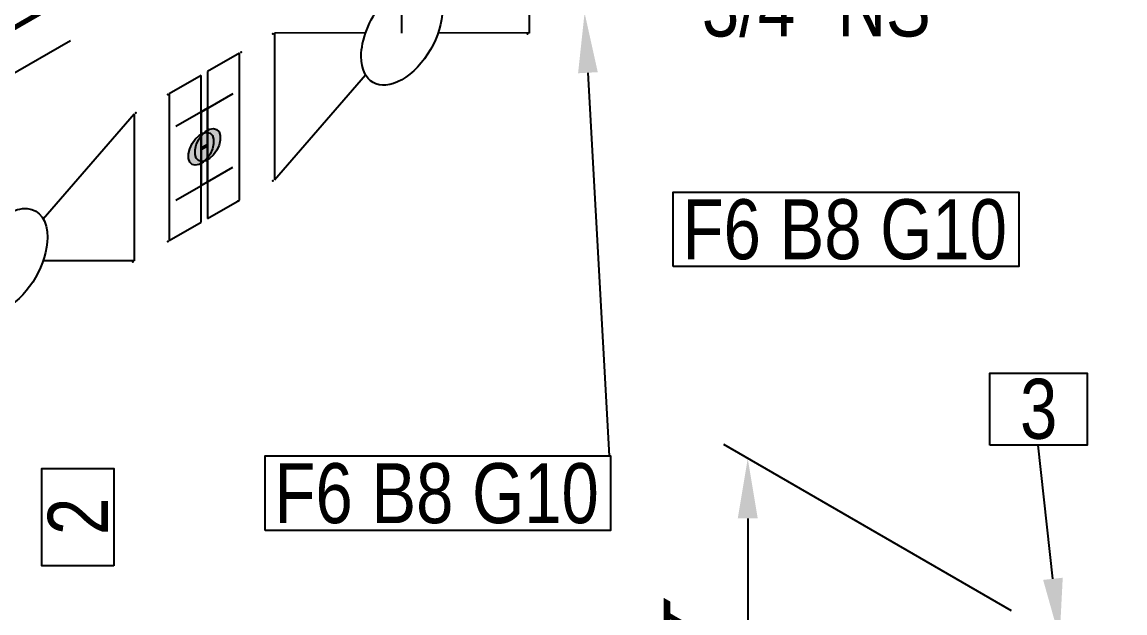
# Model space of a CAD drawing. Header units: millimetres. Extents: x 0 to 594, y 0 to 420.
# Drawn here: x 116.68 to 162.62, y 196.01 to 220.64 of the extents above; entities that cross this region are included whole.
import ezdxf
from ezdxf import colors
from ezdxf.entities.mleader import LeaderData, LeaderLine
from ezdxf.enums import TextEntityAlignment as Align
from ezdxf.math import Vec2, Vec3

# ---------------------------------------------------------------- set-up
doc = ezdxf.new("R2010")
doc.units = ezdxf.units.MM
doc.header["$LTSCALE"] = 0.25
for name, color, linetype in [('밸브', 4, 'Continuous'), ('용접', 1, 'Continuous'), ('주석', 7, 'Continuous'), ('치수', 1, 'Continuous')]:
    doc.layers.add(name, color=color, linetype=linetype)
doc.layers.add('파이프', color=3, linetype='Continuous', lineweight=70)
doc.layers.add('파이프 작은 보어', color=30, linetype='Continuous', lineweight=50)
doc.styles.add('AdskIsoAnnotation', font='arial.ttf', dxfattribs={"width": 0.8, "height": 1})
doc.styles.add('AdskIsoMetric', font='arial.ttf', dxfattribs={"width": 0.8, "height": 2.5})
doc.styles.add('AdskIsoMetric30', font='arial.ttf', dxfattribs={"width": 0.8, "oblique": 30, "height": 2.5})
doc.styles.get("Standard").update_dxf_attribs({"font": 'arial.ttf'})
doc.dimstyles.new('AdskIsoMetric', dxfattribs={"dimtxt": 2.5, "dimasz": 2.5, "dimexe": 1, "dimexo": 2, "dimgap": 0.8, "dimtad": 1, "dimdec": 0, "dimrnd": 1, "dimzin": 0, "dimdsep": 46, "dimtxsty": 'AdskIsoMetric', "dimcen": 0, "dimclrt": 7, "dimadec": 0, "dimazin": 0, "dimtfac": 1, "dimtdec": 0, "dimtmove": 1, "dimatfit": 3, "dimfxl": 0, "dimfrac": 2, "dimtolj": 1, "dimtzin": 0, "dimarcsym": 0})

# ---------------------------------------------------------------- blocks, each defined once
blk = doc.blocks.new('볼 밸브-2-IsoLeft')
at = {"color": 0, "linetype": 'ByBlock', "lineweight": -2, "extrusion": (0, -0.816497, -0.57735)}
for p, q in [((-0.1768, 0.3062), (-0.5303, 0.1021)), ((-0.0501, 0.0872), (-0.1768, 0.3062)), ((-0.5303, 0.1021), (-0.151, 0.029)), ((0.151, -0.029), (0.5303, -0.1021)), ((0.1768, -0.3062), (0.0504, -0.0872)), ((0.1125, -0.065), (0.1125, -0.065)), ((0.5303, -0.1021), (0.1768, -0.3062))]:
    blk.add_line(p, q, dxfattribs=at)
at = {"linetype": 'ByBlock', "extrusion": (0, 0, -1)}
for start_param, end_param in [(0.785398, 3.926991), (3.926991, 7.068583)]:
    blk.add_ellipse((0, 0), major_axis=(-0.1592, 0), ratio=0.57735, start_param=start_param, end_param=end_param, dxfattribs=at)
blk = doc.blocks.new('Operator_Lever-2-IsoLeft')
at = {"color": 0, "linetype": 'ByBlock', "lineweight": -2, "extrusion": (0, -0.816497, -0.57735)}
for p, q in [((0, 0), (0.4419, 0.2552)), ((0.4419, 0.2552), (0.6187, 0.1531))]:
    blk.add_line(p, q, dxfattribs=at)
blk = doc.blocks.new('개스킷-2-IsoLeft')
at = {"color": 0, "linetype": 'ByBlock', "lineweight": -2, "extrusion": (0, 0, -1)}
for p in [(0.1326, 0.1276), (0.221, 0.0765), (-0.2297, -0.0715), (-0.1326, -0.1276)]:
    blk.add_point(p, dxfattribs=at)
blk = doc.blocks.new('플랜지-2-IsoLeft')
at = {"color": 0, "linetype": 'ByBlock', "lineweight": -2}
blk.add_wipeout([(0.221, 0.0765), (0.1326, 0.1276), (-0.221, -0.0765), (-0.1326, -0.1276)], dxfattribs=at)
at = {"color": 0, "linetype": 'ByBlock', "lineweight": -2, "extrusion": (0, -0.816497, -0.57735)}
for p, q in [((0.1326, 0.1276), (-0.221, -0.0765)), ((0.221, 0.0765), (0.1326, 0.1276)), ((-0.1326, -0.1276), (0.221, 0.0765)), ((-0.221, -0.0765), (-0.1326, -0.1276))]:
    blk.add_line(p, q, dxfattribs=at)
at = {"color": 0, "linetype": 'ByBlock', "lineweight": -2}
blk.add_wipeout([(0.221, 0.0765), (0.1326, 0.1276), (-0.221, -0.0765), (-0.1326, -0.1276)], dxfattribs=at)
at = {"color": 0, "linetype": 'ByBlock', "lineweight": -2, "extrusion": (0, -0.816497, -0.57735)}
for p, q in [((0.1326, 0.1276), (-0.221, -0.0765)), ((0.221, 0.0765), (0.1326, 0.1276)), ((-0.1326, -0.1276), (0.221, 0.0765)), ((-0.221, -0.0765), (-0.1326, -0.1276))]:
    blk.add_line(p, q, dxfattribs=at)
blk = doc.blocks.new('*D47')
at = {"layer": 'Defpoints', "color": 0}
for p in [(140.859, 225.007), (101.569, 217.322), (101.569, 202.322)]:
    blk.add_point(p, dxfattribs=at)
at = {"layer": '치수', "color": 0, "lineweight": -2}
for p, q in [((140.859, 227.317), (140.859, 241.162)), ((138.694, 238.757), (103.734, 218.572)), ((101.569, 204.632), (101.569, 218.477))]:
    blk.add_line(p, q, dxfattribs=at)
at = {"layer": '치수', "color": 0}
for points in [[(138.485, 239.118), (138.902, 238.396), (140.859, 240.007)], [(103.526, 218.933), (103.942, 218.212), (101.569, 217.322)]]:
    blk.add_solid(points, dxfattribs=at)
at = {"layer": '치수', "color": 7, "insert": (121.214, 231.282), "char_height": 2.5, "attachment_point": 5, "rotation": 30.001, "style": 'AdskIsoMetric30'}
blk.add_mtext('\\A1;1544', dxfattribs=at)
blk = doc.blocks.new('*D48')
at = {"layer": 'Defpoints', "color": 0}
for p in [(128.969, 242.688), (128.969, 231.77), (101.569, 211.868)]:
    blk.add_point(p, dxfattribs=at)
at = {"layer": '치수', "color": 0, "lineweight": -2}
for p, q in [((128.969, 234.08), (128.969, 243.843)), ((103.734, 228.118), (126.804, 241.438)), ((101.569, 214.178), (101.569, 228.023))]:
    blk.add_line(p, q, dxfattribs=at)
at = {"layer": '치수', "color": 0}
for points in [[(126.596, 241.799), (127.013, 241.077), (128.969, 242.688)], [(103.526, 228.479), (103.942, 227.757), (101.569, 226.868)]]:
    blk.add_solid(points, dxfattribs=at)
at = {"layer": '치수', "color": 7, "insert": (114.829, 237.141), "char_height": 2.5, "attachment_point": 5, "rotation": 30, "style": 'AdskIsoMetric30'}
blk.add_mtext('\\A1;326', dxfattribs=at)
blk = doc.blocks.new('*D54')
at = {"layer": 'Defpoints', "color": 0}
for p in [(236.793, 314.94), (236.793, 289.94), (101.569, 211.868)]:
    blk.add_point(p, dxfattribs=at)
at = {"layer": '치수', "color": 0, "lineweight": -2}
for p, q in [((236.793, 292.25), (236.793, 316.095)), ((103.734, 238.118), (234.628, 313.69)), ((101.569, 214.178), (101.569, 238.023))]:
    blk.add_line(p, q, dxfattribs=at)
at = {"layer": '치수', "color": 0}
for points in [[(234.42, 314.051), (234.837, 313.329), (236.793, 314.94)], [(103.526, 238.479), (103.942, 237.757), (101.569, 236.868)]]:
    blk.add_solid(points, dxfattribs=at)
at = {"layer": '치수', "color": 7, "insert": (169.181, 278.521), "char_height": 2.5, "attachment_point": 5, "rotation": 30, "style": 'AdskIsoMetric30'}
blk.add_mtext('\\A1;1646', dxfattribs=at)
blk = doc.blocks.new('*D61')
at = {"layer": 'Defpoints', "color": 0}
for p in [(159.9, 194.946), (146.909, 182.424), (159.9, 174.924)]:
    blk.add_point(p, dxfattribs=at)
at = {"layer": '치수', "color": 0, "lineweight": -2}
for p, q in [((157.9, 196.101), (145.909, 203.023)), ((146.909, 199.946), (146.909, 184.924)), ((157.9, 176.078), (145.909, 183.001))]:
    blk.add_line(p, q, dxfattribs=at)
at = {"layer": '치수', "color": 0}
for points in [[(146.493, 199.946), (147.326, 199.946), (146.909, 202.446)], [(146.493, 184.924), (147.326, 184.924), (146.909, 182.424)]]:
    blk.add_solid(points, dxfattribs=at)
at = {"layer": '치수', "color": 7, "insert": (144.643, 193.743), "char_height": 2.5, "attachment_point": 5, "rotation": 270, "style": 'AdskIsoMetric30'}
blk.add_mtext('\\A1;1621', dxfattribs=at)
blk = doc.blocks.new('SocketWeld-2-IsoLeft')
blk.add_hatch(color=256).paths.add_polyline_path([(0.0405, 0.017), (0.0406, 0.0168), (0.0407, 0.0166), (0.0409, 0.0165), (0.041, 0.0163), (0.0412, 0.0161), (0.0413, 0.016), (0.0415, 0.0158), (0.0416, 0.0157), (0.0418, 0.0155), (0.0419, 0.0153), (0.042, 0.0152), (0.0422, 0.015), (0.0423, 0.0148), (0.0425, 0.0147), (0.0426, 0.0145), (0.0428, 0.0143), (0.0429, 0.0142), (0.0431, 0.014), (0.0432, 0.0138), (0.0433, 0.0137), (0.0435, 0.0135), (0.0436, 0.0134), (0.0438, 0.0132), (0.0439, 0.013), (0.0441, 0.0129), (0.0442, 0.0127), (0.0444, 0.0125), (0.0445, 0.0124), (0.0447, 0.0122), (0.0448, 0.012), (0.0449, 0.0119), (0.0451, 0.0117), (0.0452, 0.0115), (0.0454, 0.0114), (0.0455, 0.0112), (0.0457, 0.0111), (0.0458, 0.0109), (0.046, 0.0107), (0.0461, 0.0106), (0.0462, 0.0104), (0.0464, 0.0102), (0.0465, 0.0101), (0.0467, 0.0099), (0.0468, 0.0097), (0.047, 0.0096), (0.0471, 0.0094), (0.0473, 0.0092), (0.0474, 0.0091), (0.0476, 0.0089), (0.0476, 0.0089), (0.0476, 0.0087), (0.0477, 0.0086), (0.0477, 0.0084), (0.0478, 0.0082), (0.0478, 0.008), (0.0479, 0.0078), (0.0479, 0.0076), (0.048, 0.0075), (0.048, 0.0073), (0.0481, 0.0071), (0.0481, 0.0069), (0.0482, 0.0067), (0.0482, 0.0066), (0.0483, 0.0064), (0.0483, 0.0062), (0.0484, 0.006), (0.0484, 0.0058), (0.0485, 0.0056), (0.0485, 0.0055), (0.0486, 0.0053), (0.0486, 0.0051), (0.0487, 0.0049), (0.0487, 0.0047), (0.0488, 0.0046), (0.0488, 0.0044), (0.0489, 0.0042), (0.0489, 0.004), (0.049, 0.0038), (0.049, 0.0036), (0.0491, 0.0035), (0.0491, 0.0033), (0.0492, 0.0031), (0.0492, 0.0029), (0.0493, 0.0027), (0.0493, 0.0025), (0.0494, 0.0024), (0.0494, 0.0022), (0.0495, 0.002), (0.0495, 0.0018), (0.0496, 0.0016), (0.0496, 0.0015), (0.0497, 0.0013), (0.0497, 0.0011), (0.0498, 0.0009), (0.0498, 0.0007), (0.0499, 0.0005), (0.0499, 0.0004), (0.05, 0.0002), (0.05, 0), (0.05, 0), (0.05, -0.0002), (0.0499, -0.0004), (0.0499, -0.0005), (0.0498, -0.0007), (0.0498, -0.0009), (0.0497, -0.0011), (0.0497, -0.0013), (0.0496, -0.0015), (0.0496, -0.0016), (0.0495, -0.0018), (0.0495, -0.002), (0.0494, -0.0022), (0.0494, -0.0024), (0.0493, -0.0025), (0.0493, -0.0027), (0.0492, -0.0029), (0.0492, -0.0031), (0.0491, -0.0033), (0.0491, -0.0035), (0.049, -0.0036), (0.049, -0.0038), (0.0489, -0.004), (0.0489, -0.0042), (0.0488, -0.0044), (0.0488, -0.0046), (0.0487, -0.0047), (0.0487, -0.0049), (0.0486, -0.0051), (0.0486, -0.0053), (0.0485, -0.0055), (0.0485, -0.0056), (0.0484, -0.0058), (0.0484, -0.006), (0.0483, -0.0062), (0.0483, -0.0064), (0.0482, -0.0066), (0.0482, -0.0067), (0.0481, -0.0069), (0.0481, -0.0071), (0.048, -0.0073), (0.048, -0.0075), (0.0479, -0.0076), (0.0479, -0.0078), (0.0478, -0.008), (0.0478, -0.0082), (0.0477, -0.0084), (0.0477, -0.0086), (0.0476, -0.0087), (0.0476, -0.0089), (0.0476, -0.0089), (0.0474, -0.0091), (0.0473, -0.0092), (0.0471, -0.0094), (0.047, -0.0096), (0.0468, -0.0097), (0.0467, -0.0099), (0.0465, -0.0101), (0.0464, -0.0102), (0.0462, -0.0104), (0.0461, -0.0106), (0.046, -0.0107), (0.0458, -0.0109), (0.0457, -0.0111), (0.0455, -0.0112), (0.0454, -0.0114), (0.0452, -0.0115), (0.0451, -0.0117), (0.0449, -0.0119), (0.0448, -0.012), (0.0447, -0.0122), (0.0445, -0.0124), (0.0444, -0.0125), (0.0442, -0.0127), (0.0441, -0.0129), (0.0439, -0.013), (0.0438, -0.0132), (0.0436, -0.0134), (0.0435, -0.0135), (0.0433, -0.0137), (0.0432, -0.0138), (0.0431, -0.014), (0.0429, -0.0142), (0.0428, -0.0143), (0.0426, -0.0145), (0.0425, -0.0147), (0.0423, -0.0148), (0.0422, -0.015), (0.042, -0.0152), (0.0419, -0.0153), (0.0418, -0.0155), (0.0416, -0.0157), (0.0415, -0.0158), (0.0413, -0.016), (0.0412, -0.0161), (0.041, -0.0163), (0.0409, -0.0165), (0.0407, -0.0166), (0.0406, -0.0168), (0.0405, -0.017), (0.0405, -0.017), (0.0402, -0.0171), (0.04, -0.0172), (0.0398, -0.0174), (0.0395, -0.0175), (0.0393, -0.0176), (0.0391, -0.0177), (0.0389, -0.0179), (0.0386, -0.018), (0.0384, -0.0181), (0.0382, -0.0183), (0.038, -0.0184), (0.0377, -0.0185), (0.0375, -0.0187), (0.0373, -0.0188), (0.0371, -0.0189), (0.0368, -0.0191), (0.0366, -0.0192), (0.0364, -0.0193), (0.0362, -0.0194), (0.0359, -0.0196), (0.0357, -0.0197), (0.0355, -0.0198), (0.0353, -0.02), (0.035, -0.0201), (0.0348, -0.0202), (0.0346, -0.0204), (0.0344, -0.0205), (0.0341, -0.0206), (0.0339, -0.0207), (0.0337, -0.0209), (0.0335, -0.021), (0.0332, -0.0211), (0.033, -0.0213), (0.0328, -0.0214), (0.0325, -0.0215), (0.0323, -0.0217), (0.0321, -0.0218), (0.0319, -0.0219), (0.0316, -0.0221), (0.0314, -0.0222), (0.0312, -0.0223), (0.031, -0.0224), (0.0307, -0.0226), (0.0305, -0.0227), (0.0303, -0.0228), (0.0301, -0.023), (0.0298, -0.0231), (0.0296, -0.0232), (0.0294, -0.0234), (0.0294, -0.0234), (0.0291, -0.0234), (0.0288, -0.0235), (0.0285, -0.0236), (0.0283, -0.0237), (0.028, -0.0238), (0.0277, -0.0239), (0.0274, -0.0239), (0.0271, -0.024), (0.0268, -0.0241), (0.0265, -0.0242), (0.0263, -0.0243), (0.026, -0.0244), (0.0257, -0.0244), (0.0254, -0.0245), (0.0251, -0.0246), (0.0248, -0.0247), (0.0246, -0.0248), (0.0243, -0.0249), (0.024, -0.0249), (0.0237, -0.025), (0.0234, -0.0251), (0.0231, -0.0252), (0.0228, -0.0253), (0.0226, -0.0254), (0.0223, -0.0254), (0.022, -0.0255), (0.0217, -0.0256), (0.0214, -0.0257), (0.0211, -0.0258), (0.0209, -0.0259), (0.0206, -0.0259), (0.0203, -0.026), (0.02, -0.0261), (0.0197, -0.0262), (0.0194, -0.0263), (0.0191, -0.0264), (0.0189, -0.0265), (0.0186, -0.0265), (0.0183, -0.0266), (0.018, -0.0267), (0.0177, -0.0268), (0.0174, -0.0269), (0.0172, -0.027), (0.0169, -0.027), (0.0166, -0.0271), (0.0163, -0.0272), (0.016, -0.0273), (0.0157, -0.0274), (0.0155, -0.0275), (0.0155, -0.0275), (0.0151, -0.0275), (0.0148, -0.0275), (0.0145, -0.0275), (0.0142, -0.0276), (0.0139, -0.0276), (0.0136, -0.0276), (0.0132, -0.0277), (0.0129, -0.0277), (0.0126, -0.0277), (0.0123, -0.0277), (0.012, -0.0278), (0.0117, -0.0278), (0.0114, -0.0278), (0.011, -0.0279), (0.0107, -0.0279), (0.0104, -0.0279), (0.0101, -0.0279), (0.0098, -0.028), (0.0095, -0.028), (0.0091, -0.028), (0.0088, -0.0281), (0.0085, -0.0281), (0.0082, -0.0281), (0.0079, -0.0281), (0.0076, -0.0282), (0.0073, -0.0282), (0.0069, -0.0282), (0.0066, -0.0283), (0.0063, -0.0283), (0.006, -0.0283), (0.0057, -0.0283), (0.0054, -0.0284), (0.005, -0.0284), (0.0047, -0.0284), (0.0044, -0.0285), (0.0041, -0.0285), (0.0038, -0.0285), (0.0035, -0.0286), (0.0032, -0.0286), (0.0028, -0.0286), (0.0025, -0.0286), (0.0022, -0.0287), (0.0019, -0.0287), (0.0016, -0.0287), (0.0013, -0.0288), (0.0009, -0.0288), (0.0006, -0.0288), (0.0003, -0.0288), (0, -0.0289), (0, -0.0289), (-0.0003, -0.0288), (-0.0006, -0.0288), (-0.0009, -0.0288), (-0.0013, -0.0288), (-0.0016, -0.0287), (-0.0019, -0.0287), (-0.0022, -0.0287), (-0.0025, -0.0286), (-0.0028, -0.0286), (-0.0032, -0.0286), (-0.0035, -0.0286), (-0.0038, -0.0285), (-0.0041, -0.0285), (-0.0044, -0.0285), (-0.0047, -0.0284), (-0.005, -0.0284), (-0.0054, -0.0284), (-0.0057, -0.0283), (-0.006, -0.0283), (-0.0063, -0.0283), (-0.0066, -0.0283), (-0.0069, -0.0282), (-0.0073, -0.0282), (-0.0076, -0.0282), (-0.0079, -0.0281), (-0.0082, -0.0281), (-0.0085, -0.0281), (-0.0088, -0.0281), (-0.0091, -0.028), (-0.0095, -0.028), (-0.0098, -0.028), (-0.0101, -0.0279), (-0.0104, -0.0279), (-0.0107, -0.0279), (-0.011, -0.0279), (-0.0114, -0.0278), (-0.0117, -0.0278), (-0.012, -0.0278), (-0.0123, -0.0277), (-0.0126, -0.0277), (-0.0129, -0.0277), (-0.0132, -0.0277), (-0.0136, -0.0276), (-0.0139, -0.0276), (-0.0142, -0.0276), (-0.0145, -0.0275), (-0.0148, -0.0275), (-0.0151, -0.0275), (-0.0155, -0.0275), (-0.0155, -0.0275), (-0.0157, -0.0274), (-0.016, -0.0273), (-0.0163, -0.0272), (-0.0166, -0.0271), (-0.0169, -0.027), (-0.0172, -0.027), (-0.0174, -0.0269), (-0.0177, -0.0268), (-0.018, -0.0267), (-0.0183, -0.0266), (-0.0186, -0.0265), (-0.0189, -0.0265), (-0.0191, -0.0264), (-0.0194, -0.0263), (-0.0197, -0.0262), (-0.02, -0.0261), (-0.0203, -0.026), (-0.0206, -0.0259), (-0.0209, -0.0259), (-0.0211, -0.0258), (-0.0214, -0.0257), (-0.0217, -0.0256), (-0.022, -0.0255), (-0.0223, -0.0254), (-0.0226, -0.0254), (-0.0228, -0.0253), (-0.0231, -0.0252), (-0.0234, -0.0251), (-0.0237, -0.025), (-0.024, -0.0249), (-0.0243, -0.0249), (-0.0246, -0.0248), (-0.0248, -0.0247), (-0.0251, -0.0246), (-0.0254, -0.0245), (-0.0257, -0.0244), (-0.026, -0.0244), (-0.0263, -0.0243), (-0.0265, -0.0242), (-0.0268, -0.0241), (-0.0271, -0.024), (-0.0274, -0.0239), (-0.0277, -0.0239), (-0.028, -0.0238), (-0.0283, -0.0237), (-0.0285, -0.0236), (-0.0288, -0.0235), (-0.0291, -0.0234), (-0.0294, -0.0234), (-0.0294, -0.0234), (-0.0296, -0.0232), (-0.0298, -0.0231), (-0.0301, -0.023), (-0.0303, -0.0228), (-0.0305, -0.0227), (-0.0307, -0.0226), (-0.031, -0.0224), (-0.0312, -0.0223), (-0.0314, -0.0222), (-0.0316, -0.0221), (-0.0319, -0.0219), (-0.0321, -0.0218), (-0.0323, -0.0217), (-0.0325, -0.0215), (-0.0328, -0.0214), (-0.033, -0.0213), (-0.0332, -0.0211), (-0.0335, -0.021), (-0.0337, -0.0209), (-0.0339, -0.0207), (-0.0341, -0.0206), (-0.0344, -0.0205), (-0.0346, -0.0204), (-0.0348, -0.0202), (-0.035, -0.0201), (-0.0353, -0.02), (-0.0355, -0.0198), (-0.0357, -0.0197), (-0.0359, -0.0196), (-0.0362, -0.0194), (-0.0364, -0.0193), (-0.0366, -0.0192), (-0.0368, -0.0191), (-0.0371, -0.0189), (-0.0373, -0.0188), (-0.0375, -0.0187), (-0.0377, -0.0185), (-0.038, -0.0184), (-0.0382, -0.0183), (-0.0384, -0.0181), (-0.0386, -0.018), (-0.0389, -0.0179), (-0.0391, -0.0177), (-0.0393, -0.0176), (-0.0395, -0.0175), (-0.0398, -0.0174), (-0.04, -0.0172), (-0.0402, -0.0171), (-0.0405, -0.017), (-0.0405, -0.017), (-0.0406, -0.0168), (-0.0407, -0.0166), (-0.0409, -0.0165), (-0.041, -0.0163), (-0.0412, -0.0161), (-0.0413, -0.016), (-0.0415, -0.0158), (-0.0416, -0.0157), (-0.0418, -0.0155), (-0.0419, -0.0153), (-0.042, -0.0152), (-0.0422, -0.015), (-0.0423, -0.0148), (-0.0425, -0.0147), (-0.0426, -0.0145), (-0.0428, -0.0143), (-0.0429, -0.0142), (-0.0431, -0.014), (-0.0432, -0.0138), (-0.0433, -0.0137), (-0.0435, -0.0135), (-0.0436, -0.0134), (-0.0438, -0.0132), (-0.0439, -0.013), (-0.0441, -0.0129), (-0.0442, -0.0127), (-0.0444, -0.0125), (-0.0445, -0.0124), (-0.0447, -0.0122), (-0.0448, -0.012), (-0.0449, -0.0119), (-0.0451, -0.0117), (-0.0452, -0.0115), (-0.0454, -0.0114), (-0.0455, -0.0112), (-0.0457, -0.0111), (-0.0458, -0.0109), (-0.046, -0.0107), (-0.0461, -0.0106), (-0.0462, -0.0104), (-0.0464, -0.0102), (-0.0465, -0.0101), (-0.0467, -0.0099), (-0.0468, -0.0097), (-0.047, -0.0096), (-0.0471, -0.0094), (-0.0473, -0.0092), (-0.0474, -0.0091), (-0.0476, -0.0089), (-0.0476, -0.0089), (-0.0476, -0.0087), (-0.0477, -0.0086), (-0.0477, -0.0084), (-0.0478, -0.0082), (-0.0478, -0.008), (-0.0479, -0.0078), (-0.0479, -0.0076), (-0.048, -0.0075), (-0.048, -0.0073), (-0.0481, -0.0071), (-0.0481, -0.0069), (-0.0482, -0.0067), (-0.0482, -0.0066), (-0.0483, -0.0064), (-0.0483, -0.0062), (-0.0484, -0.006), (-0.0484, -0.0058), (-0.0485, -0.0056), (-0.0485, -0.0055), (-0.0486, -0.0053), (-0.0486, -0.0051), (-0.0487, -0.0049), (-0.0487, -0.0047), (-0.0488, -0.0046), (-0.0488, -0.0044), (-0.0489, -0.0042), (-0.0489, -0.004), (-0.049, -0.0038), (-0.049, -0.0036), (-0.0491, -0.0035), (-0.0491, -0.0033), (-0.0492, -0.0031), (-0.0492, -0.0029), (-0.0493, -0.0027), (-0.0493, -0.0025), (-0.0494, -0.0024), (-0.0494, -0.0022), (-0.0495, -0.002), (-0.0495, -0.0018), (-0.0496, -0.0016), (-0.0496, -0.0015), (-0.0497, -0.0013), (-0.0497, -0.0011), (-0.0498, -0.0009), (-0.0498, -0.0007), (-0.0499, -0.0005), (-0.0499, -0.0004), (-0.05, -0.0002), (-0.05, 0), (-0.05, 0), (-0.05, 0.0002), (-0.0499, 0.0004), (-0.0499, 0.0005), (-0.0498, 0.0007), (-0.0498, 0.0009), (-0.0497, 0.0011), (-0.0497, 0.0013), (-0.0496, 0.0015), (-0.0496, 0.0016), (-0.0495, 0.0018), (-0.0495, 0.002), (-0.0494, 0.0022), (-0.0494, 0.0024), (-0.0493, 0.0025), (-0.0493, 0.0027), (-0.0492, 0.0029), (-0.0492, 0.0031), (-0.0491, 0.0033), (-0.0491, 0.0035), (-0.049, 0.0036), (-0.049, 0.0038), (-0.0489, 0.004), (-0.0489, 0.0042), (-0.0488, 0.0044), (-0.0488, 0.0046), (-0.0487, 0.0047), (-0.0487, 0.0049), (-0.0486, 0.0051), (-0.0486, 0.0053), (-0.0485, 0.0055), (-0.0485, 0.0056), (-0.0484, 0.0058), (-0.0484, 0.006), (-0.0483, 0.0062), (-0.0483, 0.0064), (-0.0482, 0.0066), (-0.0482, 0.0067), (-0.0481, 0.0069), (-0.0481, 0.0071), (-0.048, 0.0073), (-0.048, 0.0075), (-0.0479, 0.0076), (-0.0479, 0.0078), (-0.0478, 0.008), (-0.0478, 0.0082), (-0.0477, 0.0084), (-0.0477, 0.0086), (-0.0476, 0.0087), (-0.0476, 0.0089), (-0.0476, 0.0089), (-0.0474, 0.0091), (-0.0473, 0.0092), (-0.0471, 0.0094), (-0.047, 0.0096), (-0.0468, 0.0097), (-0.0467, 0.0099), (-0.0465, 0.0101), (-0.0464, 0.0102), (-0.0462, 0.0104), (-0.0461, 0.0106), (-0.046, 0.0107), (-0.0458, 0.0109), (-0.0457, 0.0111), (-0.0455, 0.0112), (-0.0454, 0.0114), (-0.0452, 0.0115), (-0.0451, 0.0117), (-0.0449, 0.0119), (-0.0448, 0.012), (-0.0447, 0.0122), (-0.0445, 0.0124), (-0.0444, 0.0125), (-0.0442, 0.0127), (-0.0441, 0.0129), (-0.0439, 0.013), (-0.0438, 0.0132), (-0.0436, 0.0134), (-0.0435, 0.0135), (-0.0433, 0.0137), (-0.0432, 0.0138), (-0.0431, 0.014), (-0.0429, 0.0142), (-0.0428, 0.0143), (-0.0426, 0.0145), (-0.0425, 0.0147), (-0.0423, 0.0148), (-0.0422, 0.015), (-0.042, 0.0152), (-0.0419, 0.0153), (-0.0418, 0.0155), (-0.0416, 0.0157), (-0.0415, 0.0158), (-0.0413, 0.016), (-0.0412, 0.0161), (-0.041, 0.0163), (-0.0409, 0.0165), (-0.0407, 0.0166), (-0.0406, 0.0168), (-0.0405, 0.017), (-0.0405, 0.017), (-0.0402, 0.0171), (-0.04, 0.0172), (-0.0398, 0.0174), (-0.0395, 0.0175), (-0.0393, 0.0176), (-0.0391, 0.0177), (-0.0389, 0.0179), (-0.0386, 0.018), (-0.0384, 0.0181), (-0.0382, 0.0183), (-0.038, 0.0184), (-0.0377, 0.0185), (-0.0375, 0.0187), (-0.0373, 0.0188), (-0.0371, 0.0189), (-0.0368, 0.0191), (-0.0366, 0.0192), (-0.0364, 0.0193), (-0.0362, 0.0194), (-0.0359, 0.0196), (-0.0357, 0.0197), (-0.0355, 0.0198), (-0.0353, 0.02), (-0.035, 0.0201), (-0.0348, 0.0202), (-0.0346, 0.0204), (-0.0344, 0.0205), (-0.0341, 0.0206), (-0.0339, 0.0207), (-0.0337, 0.0209), (-0.0335, 0.021), (-0.0332, 0.0211), (-0.033, 0.0213), (-0.0328, 0.0214), (-0.0325, 0.0215), (-0.0323, 0.0217), (-0.0321, 0.0218), (-0.0319, 0.0219), (-0.0316, 0.0221), (-0.0314, 0.0222), (-0.0312, 0.0223), (-0.031, 0.0224), (-0.0307, 0.0226), (-0.0305, 0.0227), (-0.0303, 0.0228), (-0.0301, 0.023), (-0.0298, 0.0231), (-0.0296, 0.0232), (-0.0294, 0.0234), (-0.0294, 0.0234), (-0.0291, 0.0234), (-0.0288, 0.0235), (-0.0285, 0.0236), (-0.0283, 0.0237), (-0.028, 0.0238), (-0.0277, 0.0239), (-0.0274, 0.0239), (-0.0271, 0.024), (-0.0268, 0.0241), (-0.0265, 0.0242), (-0.0263, 0.0243), (-0.026, 0.0244), (-0.0257, 0.0244), (-0.0254, 0.0245), (-0.0251, 0.0246), (-0.0248, 0.0247), (-0.0246, 0.0248), (-0.0243, 0.0249), (-0.024, 0.0249), (-0.0237, 0.025), (-0.0234, 0.0251), (-0.0231, 0.0252), (-0.0228, 0.0253), (-0.0226, 0.0254), (-0.0223, 0.0254), (-0.022, 0.0255), (-0.0217, 0.0256), (-0.0214, 0.0257), (-0.0211, 0.0258), (-0.0209, 0.0259), (-0.0206, 0.0259), (-0.0203, 0.026), (-0.02, 0.0261), (-0.0197, 0.0262), (-0.0194, 0.0263), (-0.0191, 0.0264), (-0.0189, 0.0265), (-0.0186, 0.0265), (-0.0183, 0.0266), (-0.018, 0.0267), (-0.0177, 0.0268), (-0.0174, 0.0269), (-0.0172, 0.027), (-0.0169, 0.027), (-0.0166, 0.0271), (-0.0163, 0.0272), (-0.016, 0.0273), (-0.0157, 0.0274), (-0.0155, 0.0275), (-0.0155, 0.0275), (-0.0151, 0.0275), (-0.0148, 0.0275), (-0.0145, 0.0275), (-0.0142, 0.0276), (-0.0139, 0.0276), (-0.0136, 0.0276), (-0.0132, 0.0277), (-0.0129, 0.0277), (-0.0126, 0.0277), (-0.0123, 0.0277), (-0.012, 0.0278), (-0.0117, 0.0278), (-0.0114, 0.0278), (-0.011, 0.0279), (-0.0107, 0.0279), (-0.0104, 0.0279), (-0.0101, 0.0279), (-0.0098, 0.028), (-0.0095, 0.028), (-0.0091, 0.028), (-0.0088, 0.0281), (-0.0085, 0.0281), (-0.0082, 0.0281), (-0.0079, 0.0281), (-0.0076, 0.0282), (-0.0073, 0.0282), (-0.0069, 0.0282), (-0.0066, 0.0283), (-0.0063, 0.0283), (-0.006, 0.0283), (-0.0057, 0.0283), (-0.0054, 0.0284), (-0.005, 0.0284), (-0.0047, 0.0284), (-0.0044, 0.0285), (-0.0041, 0.0285), (-0.0038, 0.0285), (-0.0035, 0.0286), (-0.0032, 0.0286), (-0.0028, 0.0286), (-0.0025, 0.0286), (-0.0022, 0.0287), (-0.0019, 0.0287), (-0.0016, 0.0287), (-0.0013, 0.0288), (-0.0009, 0.0288), (-0.0006, 0.0288), (-0.0003, 0.0288), (0, 0.0289), (0, 0.0289), (0.0003, 0.0288), (0.0006, 0.0288), (0.0009, 0.0288), (0.0013, 0.0288), (0.0016, 0.0287), (0.0019, 0.0287), (0.0022, 0.0287), (0.0025, 0.0286), (0.0028, 0.0286), (0.0032, 0.0286), (0.0035, 0.0286), (0.0038, 0.0285), (0.0041, 0.0285), (0.0044, 0.0285), (0.0047, 0.0284), (0.005, 0.0284), (0.0054, 0.0284), (0.0057, 0.0283), (0.006, 0.0283), (0.0063, 0.0283), (0.0066, 0.0283), (0.0069, 0.0282), (0.0073, 0.0282), (0.0076, 0.0282), (0.0079, 0.0281), (0.0082, 0.0281), (0.0085, 0.0281), (0.0088, 0.0281), (0.0091, 0.028), (0.0095, 0.028), (0.0098, 0.028), (0.0101, 0.0279), (0.0104, 0.0279), (0.0107, 0.0279), (0.011, 0.0279), (0.0114, 0.0278), (0.0117, 0.0278), (0.012, 0.0278), (0.0123, 0.0277), (0.0126, 0.0277), (0.0129, 0.0277), (0.0132, 0.0277), (0.0136, 0.0276), (0.0139, 0.0276), (0.0142, 0.0276), (0.0145, 0.0275), (0.0148, 0.0275), (0.0151, 0.0275), (0.0155, 0.0275), (0.0155, 0.0275), (0.0157, 0.0274), (0.016, 0.0273), (0.0163, 0.0272), (0.0166, 0.0271), (0.0169, 0.027), (0.0172, 0.027), (0.0174, 0.0269), (0.0177, 0.0268), (0.018, 0.0267), (0.0183, 0.0266), (0.0186, 0.0265), (0.0189, 0.0265), (0.0191, 0.0264), (0.0194, 0.0263), (0.0197, 0.0262), (0.02, 0.0261), (0.0203, 0.026), (0.0206, 0.0259), (0.0209, 0.0259), (0.0211, 0.0258), (0.0214, 0.0257), (0.0217, 0.0256), (0.022, 0.0255), (0.0223, 0.0254), (0.0226, 0.0254), (0.0228, 0.0253), (0.0231, 0.0252), (0.0234, 0.0251), (0.0237, 0.025), (0.024, 0.0249), (0.0243, 0.0249), (0.0246, 0.0248), (0.0248, 0.0247), (0.0251, 0.0246), (0.0254, 0.0245), (0.0257, 0.0244), (0.026, 0.0244), (0.0263, 0.0243), (0.0265, 0.0242), (0.0268, 0.0241), (0.0271, 0.024), (0.0274, 0.0239), (0.0277, 0.0239), (0.028, 0.0238), (0.0283, 0.0237), (0.0285, 0.0236), (0.0288, 0.0235), (0.0291, 0.0234), (0.0294, 0.0234), (0.0294, 0.0234), (0.0296, 0.0232), (0.0298, 0.0231), (0.0301, 0.023), (0.0303, 0.0228), (0.0305, 0.0227), (0.0307, 0.0226), (0.031, 0.0224), (0.0312, 0.0223), (0.0314, 0.0222), (0.0316, 0.0221), (0.0319, 0.0219), (0.0321, 0.0218), (0.0323, 0.0217), (0.0325, 0.0215), (0.0328, 0.0214), (0.033, 0.0213), (0.0332, 0.0211), (0.0335, 0.021), (0.0337, 0.0209), (0.0339, 0.0207), (0.0341, 0.0206), (0.0344, 0.0205), (0.0346, 0.0204), (0.0348, 0.0202), (0.035, 0.0201), (0.0353, 0.02), (0.0355, 0.0198), (0.0357, 0.0197), (0.0359, 0.0196), (0.0362, 0.0194), (0.0364, 0.0193), (0.0366, 0.0192), (0.0368, 0.0191), (0.0371, 0.0189), (0.0373, 0.0188), (0.0375, 0.0187), (0.0377, 0.0185), (0.038, 0.0184), (0.0382, 0.0183), (0.0384, 0.0181), (0.0386, 0.018), (0.0389, 0.0179), (0.0391, 0.0177), (0.0393, 0.0176), (0.0395, 0.0175), (0.0398, 0.0174), (0.04, 0.0172), (0.0402, 0.0171)], flags=0)
at = {"color": 0, "linetype": 'ByBlock', "lineweight": -2, "extrusion": (0, -0.816497, -0.57735)}
for p, q in [((0.0884, 0.051), (0, 0.1021)), ((-0.0884, -0.051), (0.0884, 0.051)), ((-0.1768, 0), (-0.0884, -0.051)), ((-0.05, 0), (-0.0476, 0.0089)), ((-0.0476, -0.0089), (-0.05, 0)), ((-0.0476, 0.0089), (-0.0405, 0.017)), ((-0.0405, 0.017), (-0.0294, 0.0234)), ((-0.0294, 0.0234), (-0.0155, 0.0275)), ((-0.0155, 0.0275), (0, 0.0289)), ((0, 0.0289), (0.0155, 0.0275)), ((0.0155, 0.0275), (0.0294, 0.0234)), ((0.0294, 0.0234), (0.0405, 0.017)), ((0.0405, 0.017), (0.0476, 0.0089)), ((0.0476, 0.0089), (0.05, 0)), ((-0.0405, -0.017), (-0.0476, -0.0089)), ((-0.0294, -0.0234), (-0.0405, -0.017)), ((-0.0155, -0.0275), (-0.0294, -0.0234)), ((0, -0.0289), (-0.0155, -0.0275)), ((0.0155, -0.0275), (0, -0.0289)), ((0.0294, -0.0234), (0.0155, -0.0275)), ((0.0405, -0.017), (0.0294, -0.0234)), ((0.0476, -0.0089), (0.0405, -0.017)), ((0.05, 0), (0.0476, -0.0089))]:
    blk.add_line(p, q, dxfattribs=at)
blk = doc.blocks.new('AnnoRect')
at = {"color": 0, "linetype": 'ByBlock', "lineweight": -2}
blk.add_wipeout([(-0.8095, -0.6), (-0.8095, 0.6), (0.8095, 0.6), (0.8095, -0.6)], dxfattribs=at)
blk.add_lwpolyline([(-0.8095, -0.6), (-0.8095, 0.6), (0.8095, 0.6), (0.8095, -0.6)], close=True, dxfattribs=at)
at = {"color": 0, "linetype": 'ByBlock', "lineweight": -2, "style": 'AdskIsoAnnotation', "width": 0.8}
blk.add_attdef('XX', text='', height=1, dxfattribs=at).set_placement((0, 0), align=Align.MIDDLE_CENTER)

msp = doc.modelspace()

# ---------------------------------------------------------------- block references
at = {"layer": '밸브', "xscale": 15, "yscale": 15, "zscale": 15}
for name, p, rotation in [('Operator_Lever-2-IsoLeft', (132.4988, 220.1804), 60.00097254490367), ('개스킷-2-IsoLeft', (138.5304, 223.6629), 60.00156284658353), ('Operator_Lever-2-IsoLeft', (116.0528, 210.6849), 60.00097254489765), ('볼 밸브-2-IsoLeft', (116.0528, 210.6849), 60.00097254489765), ('개스킷-2-IsoLeft', (122.0844, 214.1674), 60.00156284693399)]:
    msp.add_blockref(name, p, dxfattribs=dict(at, rotation=rotation))

# ---------------------------------------------------------------- texts
at = {"layer": '주석', "insert": (145, 220), "char_height": 2.5, "attachment_point": 7, "style": 'AdskIsoAnnotation'}
msp.add_mtext('{\\Q0;3/4" NS}', dxfattribs=at)

# ---------------------------------------------------------------- dimensions: what is measured, and where the dimension line sits
at = {"layer": '치수'}
dim = msp.add_linear_dim(base=(146.9092, 182.4237), p1=(159.8996, 194.9458), p2=(159.8996, 174.9237), angle=270, text='1621', dimstyle='AdskIsoMetric', override={"dimtad": 0, "dimlfac": 80.966771, "dimtxsty": 'AdskIsoMetric30', "dimse1": 0, "dimse2": 0, "dimsd1": 0, "dimsd2": 0, "dimtmove": 1}, dxfattribs=at)
dim.commit()
dim.dimension.update_dxf_attribs({"geometry": '*D61', "text_midpoint": (144.6429, 193.7432), "dimtype": 160})

# ---------------------------------------------------------------- leaders
at = {"layer": '주석'}
ml = msp.add_multileader_mtext('Standard', dxfattribs=at)
ml.set_content('')
ml.set_leader_properties()
ml.build(insert=Vec2(0, 0))
ml.multileader.update_dxf_attribs({"dogleg_length": 0, "arrow_head_size": 2.5})
ctx = ml.context
ctx.base_point, ctx.arrow_head_size = Vec3(141.1975, 201.5511), 2.5
notes = []
notes.append((ctx, [(0, (1, 1, 0), (141.1975, 201.5511), (-1, 0), 0, [(0, [(140.1135, 221.0216)], 0, [])])]))
ctx.mtext, ml.multileader.dxf.content_type = None, 0
ml = msp.add_multileader_mtext('Standard', dxfattribs=at)
ml.set_content('')
ml.set_leader_properties()
ml.build(insert=Vec2(0, 0))
ml.multileader.update_dxf_attribs({"dogleg_length": 0, "arrow_head_size": 2.5})
ctx = ml.context
ctx.base_point, ctx.arrow_head_size = Vec3(159, 203), 2.5
notes.append((ctx, [(0, (1, 1, 0), (159, 203), (-1, 0), 0, [(0, [(159.8996, 194.9458)], 0, [])])]))
ctx.mtext, ml.multileader.dxf.content_type = None, 0
for ctx, leaders in notes:
    for number, flags, end, landing, length, lines in leaders:
        leader = LeaderData()
        leader.index, (leader.has_last_leader_line, leader.has_dogleg_vector, leader.attachment_direction) = number, flags
        leader.last_leader_point, leader.dogleg_vector, leader.dogleg_length = Vec3(end), Vec3(landing), length
        for number, points, colour, breaks in lines:
            line = LeaderLine()
            line.index, line.vertices, line.color, line.breaks = number, Vec3.list(points), colors.encode_raw_color(colour), breaks
            leader.lines.append(line)
        ctx.leaders.append(leader)

# ---------------------------------------------------------------- next in the draw order: block references
at = {"layer": '밸브', "xscale": 15, "yscale": 15, "zscale": 15, "rotation": 240.0010853048701}
msp.add_blockref('플랜지-2-IsoLeft', (123.4758, 214.9707), dxfattribs=at)
at = {"layer": '주석'}
ref = msp.add_blockref('AnnoRect', (159.0238, 204.5), dxfattribs=dict(at, xscale=2.5, yscale=2.5, zscale=2.5))
ref.add_attrib('XX_001', '3', (158.2516, 203.267), dxfattribs={"layer": '0', "color": 0, "linetype": 'ByBlock', "lineweight": -2, "height": 2.5, "style": 'AdskIsoAnnotation', "width": 0.8})
ref = msp.add_blockref('AnnoRect', (119, 200), dxfattribs=dict(at, xscale=2.5, yscale=2.5, zscale=2.5, rotation=90.00000072855019))
ref.add_attrib('XX_001', '2', (120.2551, 199.2558), dxfattribs={"layer": '0', "color": 0, "linetype": 'ByBlock', "lineweight": -2, "height": 2.5, "rotation": 90, "style": 'AdskIsoAnnotation', "width": 0.8})

# ---------------------------------------------------------------- next in the draw order: block references
at = {"layer": '밸브', "xscale": 15, "yscale": 15, "zscale": 15, "rotation": 60.00000000019255}
msp.add_blockref('플랜지-2-IsoLeft', (125.0758, 215.8945), dxfattribs=at)

# ---------------------------------------------------------------- next in the draw order: linework, layer by layer
at = {"layer": '파이프'}
msp.add_lwpolyline([(124.55, 225.1363), (108.6401, 215.9508)], dxfattribs=at)
at = {"layer": '파이프 작은 보어'}
msp.add_lwpolyline([(124.4129, 215.5118), (124.1387, 215.3535)], dxfattribs=at)

# ---------------------------------------------------------------- next in the draw order: block references
at = {"layer": '밸브', "xscale": 15, "yscale": 15, "zscale": 15}
for name, p, rotation in [('볼 밸브-2-IsoLeft', (132.4988, 220.1804), 60.00097254490367), ('개스킷-2-IsoLeft', (126.4671, 216.6978), 60.00156284667113)]:
    msp.add_blockref(name, p, dxfattribs=dict(at, rotation=rotation))
at = {"layer": '용접', "xscale": 15, "yscale": 15, "zscale": 15}
for p, rotation in [((124.1387, 215.3535), 240.0009270146206), ((124.4129, 215.5118), 59.99999999983287)]:
    msp.add_blockref('SocketWeld-2-IsoLeft', p, dxfattribs=dict(at, rotation=rotation))

# ---------------------------------------------------------------- next in the draw order: dimensions: what is measured, and where the dimension line sits
at = {"layer": '치수'}
for base, p1, p2, angle, text, override, picture, middle in [((236.7935, 314.9401), (101.569, 211.8683), (236.7935, 289.9401), 30, '1646', {"dimtad": 0, "dimlfac": 10.543393, "dimtxsty": 'AdskIsoMetric30', "dimse1": 0, "dimse2": 0, "dimsd1": 0, "dimsd2": 0, "dimtmove": 1}, '*D54', (169.1813, 278.5211)), ((128.9694, 242.6879), (101.569, 211.8683), (128.9694, 231.7704), 30, '326', {"dimtad": 0, "dimlfac": 9.671868, "dimtxsty": 'AdskIsoMetric30', "dimse1": 0, "dimse2": 0, "dimsd1": 0, "dimsd2": 0, "dimtmove": 1}, '*D48', (114.8293, 237.141)), ((101.569, 217.3224), (140.8589, 225.0073), (101.569, 202.3224), 210.00101, '1544', {"dimtad": 0, "dimlfac": 34.021598, "dimtxsty": 'AdskIsoMetric30', "dimse1": 0, "dimse2": 0, "dimsd1": 0, "dimsd2": 0, "dimtmove": 1}, '*D47', (121.214, 231.2817))]:
    dim = msp.add_linear_dim(base=base, p1=p1, p2=p2, angle=angle, text=text, dimstyle='AdskIsoMetric', override=override, dxfattribs=at)
    dim.commit()
    dim.dimension.update_dxf_attribs({"geometry": picture, "text_midpoint": middle, "dimtype": 160})

# ---------------------------------------------------------------- next in the draw order: block references
at = {"layer": '주석'}
ref = msp.add_blockref('AnnoRect', (151, 212), dxfattribs=dict(at, xscale=8.891143911439116, yscale=2.585266030013643, zscale=2.5))
ref.add_attrib('XX_001', 'F6 B8 G10', (144.1965, 210.75), dxfattribs={"layer": '0', "color": 0, "linetype": 'ByBlock', "lineweight": -2, "height": 2.5, "style": 'AdskIsoAnnotation', "width": 0.8})
ref = msp.add_blockref('AnnoRect', (134, 201), dxfattribs=dict(at, xscale=8.891143911439116, yscale=2.585266030013643, zscale=2.5))
ref.add_attrib('XX_001', 'F6 B8 G10', (127.1965, 199.75), dxfattribs={"layer": '0', "color": 0, "linetype": 'ByBlock', "lineweight": -2, "height": 2.5, "style": 'AdskIsoAnnotation', "width": 0.8})

doc.saveas('drawing.dxf')
